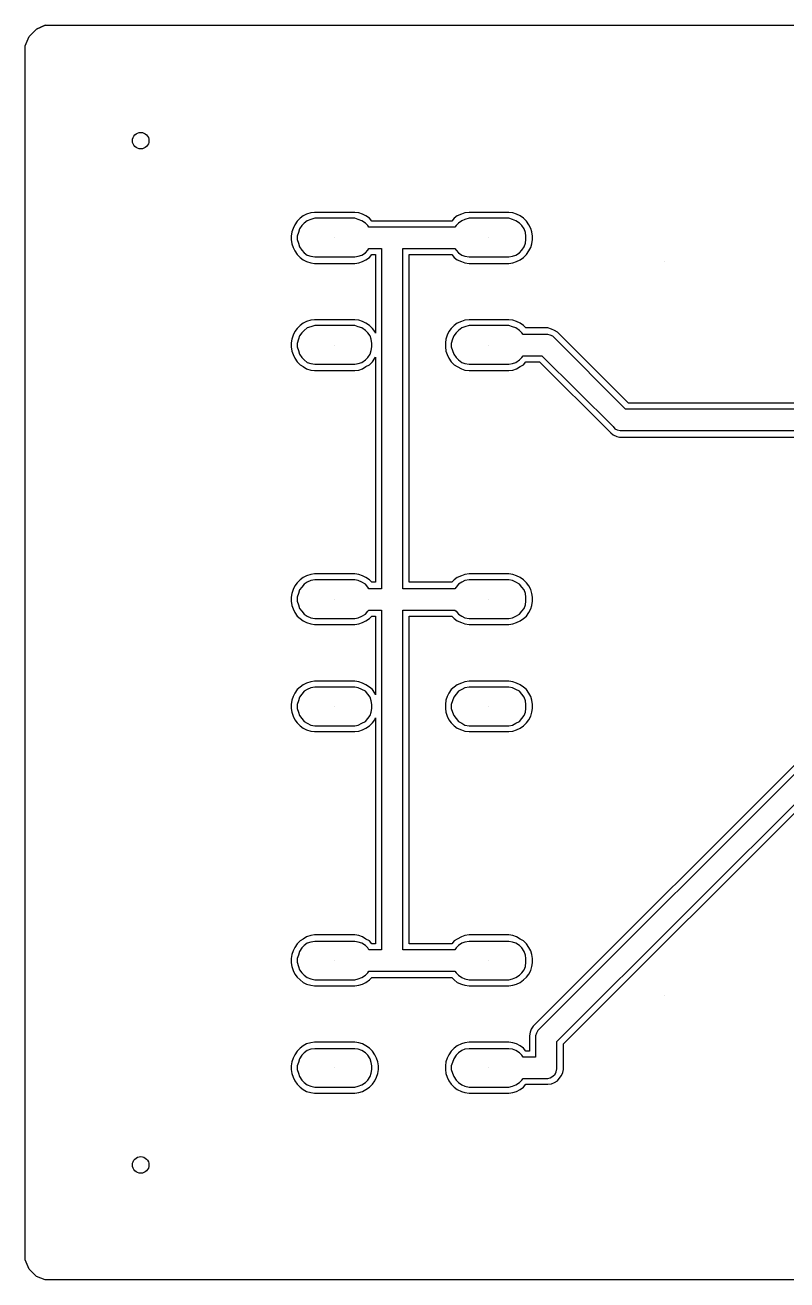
# Model space of a CAD drawing. Extents: x -4564 to 93, y -2074 to 43.
# Drawn here: x -4564 to -3279, y -2074 to 43 of the extents above; entities that cross this region are included whole.
import ezdxf

# ---------------------------------------------------------------- set-up
doc = ezdxf.new("R2010")
doc.units = 0
for name, color, linetype in [('10', 10, 'CONTINUOUS'), ('11', 11, 'CONTINUOUS'), ('3', 3, 'CONTINUOUS'), ('4', 4, 'CONTINUOUS'), ('5', 5, 'CONTINUOUS')]:
    doc.layers.add(name, color=color, linetype=linetype)

msp = doc.modelspace()

# ---------------------------------------------------------------- linework, layer by layer
at = {"layer": '10'}
for centre in [(-4369, -152), (-4369, -1880)]:
    msp.add_arc(centre, 14, 180, 540, dxfattribs=at)
at = {"layer": '11'}
for p, q in [((-4042, -316), (-4042, -316)), ((-3782, -316), (-3782, -316)), ((-4042, -497), (-4042, -497)), ((-3782, -497), (-3782, -497)), ((-4042, -926), (-4042, -926)), ((-3782, -926), (-3782, -926)), ((-4042, -1106), (-4042, -1106)), ((-3782, -1106), (-3782, -1106)), ((-4042, -1535), (-4042, -1535)), ((-3782, -1535), (-3782, -1535)), ((-4042, -1716), (-4042, -1716)), ((-3782, -1716), (-3782, -1716))]:
    msp.add_line(p, q, dxfattribs=at)
at = {"layer": '3'}
for p, q in [((-4545, 36), (-4530, 43)), ((-4545, 36), (-4530, 43)), ((-4530, 43), (-4545, 36)), ((-4530, 43), (59, 43)), ((-4564, 8), (-4557, 24)), ((-4557, 24), (-4545, 36)), ((-4545, 36), (-4545, 36)), ((-4564, -2040), (-4564, 8)), ((-4097, -295), (-4101, -301)), ((-4093, -291), (-4097, -295)), ((-4088, -287), (-4093, -291)), ((-4082, -285), (-4088, -287)), ((-4075, -283), (-4082, -285)), ((-4008, -283), (-4075, -283)), ((-4002, -285), (-4008, -283)), ((-3996, -287), (-4002, -285)), ((-3990, -291), (-3996, -287)), ((-3986, -295), (-3990, -291)), ((-3984, -298), (-3986, -295)), ((-3837, -295), (-3839, -298)), ((-3833, -291), (-3837, -295)), ((-3827, -287), (-3833, -291)), ((-3822, -285), (-3827, -287)), ((-3815, -283), (-3822, -285)), ((-3748, -283), (-3815, -283)), ((-3742, -285), (-3748, -283)), ((-3736, -287), (-3742, -285)), ((-3730, -291), (-3736, -287)), ((-3726, -295), (-3730, -291)), ((-3722, -301), (-3726, -295)), ((-4103, -307), (-4105, -313)), ((-4105, -313), (-4105, -319)), ((-4101, -301), (-4103, -307)), ((-3839, -298), (-3984, -298)), ((-3720, -307), (-3722, -301)), ((-3719, -313), (-3720, -307)), ((-3719, -319), (-3719, -313)), ((-4105, -319), (-4103, -325)), ((-4103, -325), (-4101, -331)), ((-4101, -331), (-4097, -337)), ((-4097, -337), (-4093, -341)), ((-3990, -341), (-3986, -337)), ((-3986, -337), (-3984, -334)), ((-3984, -334), (-3963, -334)), ((-3963, -334), (-3963, -908)), ((-3927, -908), (-3927, -334)), ((-3927, -334), (-3839, -334)), ((-3839, -334), (-3837, -337)), ((-3837, -337), (-3833, -341)), ((-3730, -341), (-3726, -337)), ((-3726, -337), (-3722, -331)), ((-3722, -331), (-3720, -325)), ((-3720, -325), (-3719, -319)), ((-4093, -341), (-4088, -345)), ((-4088, -345), (-4082, -347)), ((-4082, -347), (-4075, -348)), ((-4075, -348), (-4008, -348)), ((-4008, -348), (-4002, -347)), ((-4002, -347), (-3996, -345)), ((-3996, -345), (-3990, -341)), ((-3833, -341), (-3827, -345)), ((-3827, -345), (-3822, -347)), ((-3822, -347), (-3815, -348)), ((-3815, -348), (-3748, -348)), ((-3748, -348), (-3742, -347)), ((-3742, -347), (-3736, -345)), ((-3736, -345), (-3730, -341)), ((-4075, -464), (-4082, -466)), ((-4008, -464), (-4075, -464)), ((-4002, -466), (-4008, -464)), ((-3815, -464), (-3822, -466)), ((-3748, -464), (-3815, -464)), ((-3742, -466), (-3748, -464)), ((-4101, -481), (-4103, -487)), ((-4097, -476), (-4101, -481)), ((-4093, -472), (-4097, -476)), ((-4088, -468), (-4093, -472)), ((-4082, -466), (-4088, -468)), ((-3996, -468), (-4002, -466)), ((-3990, -472), (-3996, -468)), ((-3986, -476), (-3990, -472)), ((-3982, -481), (-3986, -476)), ((-3980, -487), (-3982, -481)), ((-3841, -481), (-3843, -487)), ((-3837, -476), (-3841, -481)), ((-3833, -472), (-3837, -476)), ((-3827, -468), (-3833, -472)), ((-3822, -466), (-3827, -468)), ((-3736, -468), (-3742, -466)), ((-3730, -472), (-3736, -468)), ((-3726, -476), (-3730, -472)), ((-3724, -479), (-3726, -476)), ((-3682, -479), (-3724, -479)), ((-3678, -480), (-3682, -479)), ((-3674, -482), (-3678, -480)), ((-3551, -605), (-3674, -482)), ((-4103, -487), (-4105, -494)), ((-4105, -494), (-4105, -500)), ((-4105, -500), (-4103, -506)), ((-4103, -506), (-4101, -512)), ((-3982, -512), (-3980, -506)), ((-3979, -494), (-3980, -487)), ((-3980, -506), (-3979, -500)), ((-3979, -500), (-3979, -494)), ((-3843, -487), (-3845, -494)), ((-3845, -494), (-3845, -500)), ((-3845, -500), (-3843, -506)), ((-3843, -506), (-3841, -512)), ((-4101, -512), (-4097, -518)), ((-4097, -518), (-4093, -522)), ((-4093, -522), (-4088, -526)), ((-4088, -526), (-4082, -528)), ((-4082, -528), (-4075, -529)), ((-4075, -529), (-4008, -529)), ((-4075, -529), (-4075, -529)), ((-4008, -529), (-4002, -528)), ((-4002, -528), (-3996, -526)), ((-3996, -526), (-3990, -522)), ((-3990, -522), (-3986, -518)), ((-3986, -518), (-3982, -512)), ((-3841, -512), (-3837, -518)), ((-3837, -518), (-3833, -522)), ((-3833, -522), (-3827, -526)), ((-3827, -526), (-3822, -528)), ((-3822, -528), (-3815, -529)), ((-3815, -529), (-3748, -529)), ((-3815, -529), (-3815, -529)), ((-3748, -529), (-3742, -528)), ((-3742, -528), (-3736, -526)), ((-3736, -526), (-3730, -522)), ((-3730, -522), (-3726, -518)), ((-3726, -518), (-3724, -515)), ((-3724, -515), (-3692, -515)), ((-3692, -515), (-3572, -634)), ((-2899, -605), (-3551, -605)), ((-3572, -634), (-3569, -638)), ((-3569, -638), (-3565, -640)), ((-3565, -640), (-3560, -641)), ((-3560, -641), (-2889, -641)), ((-2860, -815), (-3699, -1653)), ((-3667, -1672), (-2838, -844)), ((-4101, -910), (-4103, -916)), ((-4097, -905), (-4101, -910)), ((-4093, -900), (-4097, -905)), ((-4088, -897), (-4093, -900)), ((-4082, -894), (-4088, -897)), ((-4075, -893), (-4082, -894)), ((-4008, -893), (-4075, -893)), ((-4002, -894), (-4008, -893)), ((-3996, -897), (-4002, -894)), ((-3990, -900), (-3996, -897)), ((-3986, -905), (-3990, -900)), ((-3984, -908), (-3986, -905)), ((-3963, -908), (-3984, -908)), ((-3839, -908), (-3927, -908)), ((-3837, -905), (-3839, -908)), ((-3833, -900), (-3837, -905)), ((-3827, -897), (-3833, -900)), ((-3822, -894), (-3827, -897)), ((-3815, -893), (-3822, -894)), ((-3748, -893), (-3815, -893)), ((-3742, -894), (-3748, -893)), ((-3736, -897), (-3742, -894)), ((-3730, -900), (-3736, -897)), ((-3726, -905), (-3730, -900)), ((-3722, -910), (-3726, -905)), ((-3720, -916), (-3722, -910)), ((-4103, -916), (-4105, -922)), ((-4105, -922), (-4105, -929)), ((-4105, -929), (-4103, -935)), ((-3719, -922), (-3720, -916)), ((-3720, -935), (-3719, -929)), ((-3719, -929), (-3719, -922)), ((-4103, -935), (-4101, -941)), ((-4101, -941), (-4097, -946)), ((-4097, -946), (-4093, -951)), ((-4093, -951), (-4088, -954)), ((-3996, -954), (-3990, -951)), ((-3990, -951), (-3986, -946)), ((-3986, -946), (-3984, -944)), ((-3984, -944), (-3963, -944)), ((-3963, -944), (-3963, -1517)), ((-3927, -1517), (-3927, -944)), ((-3927, -944), (-3839, -944)), ((-3839, -944), (-3837, -946)), ((-3837, -946), (-3833, -951)), ((-3833, -951), (-3827, -954)), ((-3736, -954), (-3730, -951)), ((-3730, -951), (-3726, -946)), ((-3726, -946), (-3722, -941)), ((-3722, -941), (-3720, -935)), ((-4088, -954), (-4082, -957)), ((-4082, -957), (-4075, -958)), ((-4075, -958), (-4008, -958)), ((-4075, -958), (-4075, -958)), ((-4008, -958), (-4002, -957)), ((-4002, -957), (-3996, -954)), ((-3827, -954), (-3822, -957)), ((-3822, -957), (-3815, -958)), ((-3815, -958), (-3748, -958)), ((-3748, -958), (-3742, -957)), ((-3742, -957), (-3736, -954)), ((-4088, -1078), (-4093, -1081)), ((-4082, -1075), (-4088, -1078)), ((-4075, -1074), (-4082, -1075)), ((-4008, -1074), (-4075, -1074)), ((-4002, -1075), (-4008, -1074)), ((-3996, -1078), (-4002, -1075)), ((-3990, -1081), (-3996, -1078)), ((-3827, -1078), (-3833, -1081)), ((-3822, -1075), (-3827, -1078)), ((-3815, -1074), (-3822, -1075)), ((-3748, -1074), (-3815, -1074)), ((-3742, -1075), (-3748, -1074)), ((-3736, -1078), (-3742, -1075)), ((-3730, -1081), (-3736, -1078)), ((-4103, -1097), (-4105, -1103)), ((-4101, -1091), (-4103, -1097)), ((-4097, -1086), (-4101, -1091)), ((-4093, -1081), (-4097, -1086)), ((-3986, -1086), (-3990, -1081)), ((-3982, -1091), (-3986, -1086)), ((-3980, -1097), (-3982, -1091)), ((-3979, -1103), (-3980, -1097)), ((-3843, -1097), (-3845, -1103)), ((-3841, -1091), (-3843, -1097)), ((-3837, -1086), (-3841, -1091)), ((-3833, -1081), (-3837, -1086)), ((-3726, -1086), (-3730, -1081)), ((-3722, -1091), (-3726, -1086)), ((-3720, -1097), (-3722, -1091)), ((-3719, -1103), (-3720, -1097)), ((-4105, -1103), (-4105, -1110)), ((-4105, -1110), (-4103, -1116)), ((-4103, -1116), (-4101, -1122)), ((-4101, -1122), (-4097, -1127)), ((-3986, -1127), (-3982, -1122)), ((-3982, -1122), (-3980, -1116)), ((-3980, -1116), (-3979, -1110)), ((-3979, -1110), (-3979, -1103)), ((-3845, -1103), (-3845, -1110)), ((-3845, -1110), (-3843, -1116)), ((-3843, -1116), (-3841, -1122)), ((-3841, -1122), (-3837, -1127)), ((-3726, -1127), (-3722, -1122)), ((-3722, -1122), (-3720, -1116)), ((-3720, -1116), (-3719, -1110)), ((-3719, -1110), (-3719, -1103)), ((-4097, -1127), (-4093, -1132)), ((-4093, -1132), (-4088, -1135)), ((-4088, -1135), (-4082, -1138)), ((-4082, -1138), (-4075, -1139)), ((-4075, -1139), (-4008, -1139)), ((-4075, -1139), (-4075, -1139)), ((-4008, -1139), (-4002, -1138)), ((-4002, -1138), (-3996, -1135)), ((-3996, -1135), (-3990, -1132)), ((-3990, -1132), (-3986, -1127)), ((-3837, -1127), (-3833, -1132)), ((-3833, -1132), (-3827, -1135)), ((-3827, -1135), (-3822, -1138)), ((-3822, -1138), (-3815, -1139)), ((-3815, -1139), (-3748, -1139)), ((-3815, -1139), (-3815, -1139)), ((-3748, -1139), (-3742, -1138)), ((-3742, -1138), (-3736, -1135)), ((-3736, -1135), (-3730, -1132)), ((-3730, -1132), (-3726, -1127)), ((-4075, -1503), (-4082, -1504)), ((-4008, -1503), (-4075, -1503)), ((-4002, -1504), (-4008, -1503)), ((-3815, -1503), (-3822, -1504)), ((-3748, -1503), (-3815, -1503)), ((-3742, -1504), (-3748, -1503)), ((-4101, -1520), (-4103, -1526)), ((-4097, -1514), (-4101, -1520)), ((-4093, -1510), (-4097, -1514)), ((-4088, -1506), (-4093, -1510)), ((-4082, -1504), (-4088, -1506)), ((-3996, -1506), (-4002, -1504)), ((-3990, -1510), (-3996, -1506)), ((-3986, -1514), (-3990, -1510)), ((-3984, -1517), (-3986, -1514)), ((-3963, -1517), (-3984, -1517)), ((-3839, -1517), (-3927, -1517)), ((-3837, -1514), (-3839, -1517)), ((-3833, -1510), (-3837, -1514)), ((-3827, -1506), (-3833, -1510)), ((-3822, -1504), (-3827, -1506)), ((-3736, -1506), (-3742, -1504)), ((-3730, -1510), (-3736, -1506)), ((-3726, -1514), (-3730, -1510)), ((-3722, -1520), (-3726, -1514)), ((-3720, -1526), (-3722, -1520)), ((-4103, -1526), (-4105, -1532)), ((-4105, -1532), (-4105, -1538)), ((-4105, -1538), (-4103, -1545)), ((-4103, -1545), (-4101, -1551)), ((-3722, -1551), (-3720, -1545)), ((-3719, -1532), (-3720, -1526)), ((-3720, -1545), (-3719, -1538)), ((-3719, -1538), (-3719, -1532)), ((-4101, -1551), (-4097, -1556)), ((-4097, -1556), (-4093, -1560)), ((-4093, -1560), (-4088, -1564)), ((-4088, -1564), (-4082, -1566)), ((-4082, -1566), (-4075, -1568)), ((-4008, -1568), (-4002, -1566)), ((-4002, -1566), (-3996, -1564)), ((-3996, -1564), (-3990, -1560)), ((-3990, -1560), (-3986, -1556)), ((-3986, -1556), (-3984, -1553)), ((-3984, -1553), (-3839, -1553)), ((-3839, -1553), (-3837, -1556)), ((-3837, -1556), (-3833, -1560)), ((-3833, -1560), (-3827, -1564)), ((-3827, -1564), (-3822, -1566)), ((-3822, -1566), (-3815, -1568)), ((-3748, -1568), (-3742, -1566)), ((-3742, -1566), (-3736, -1564)), ((-3736, -1564), (-3730, -1560)), ((-3730, -1560), (-3726, -1556)), ((-3726, -1556), (-3722, -1551)), ((-4075, -1568), (-4008, -1568)), ((-3815, -1568), (-3748, -1568)), ((-3701, -1658), (-3703, -1662)), ((-3703, -1662), (-3703, -1698)), ((-3699, -1653), (-3701, -1658)), ((-3667, -1718), (-3667, -1672)), ((-4093, -1691), (-4097, -1695)), ((-4088, -1687), (-4093, -1691)), ((-4082, -1685), (-4088, -1687)), ((-4075, -1684), (-4082, -1685)), ((-4008, -1684), (-4075, -1684)), ((-4002, -1685), (-4008, -1684)), ((-3996, -1687), (-4002, -1685)), ((-3990, -1691), (-3996, -1687)), ((-3986, -1695), (-3990, -1691)), ((-3833, -1691), (-3837, -1695)), ((-3827, -1687), (-3833, -1691)), ((-3822, -1685), (-3827, -1687)), ((-3815, -1684), (-3822, -1685)), ((-3748, -1684), (-3815, -1684)), ((-3742, -1685), (-3748, -1684)), ((-3736, -1687), (-3742, -1685)), ((-3730, -1691), (-3736, -1687)), ((-3726, -1695), (-3730, -1691)), ((-4103, -1707), (-4105, -1713)), ((-4105, -1713), (-4105, -1719)), ((-4101, -1701), (-4103, -1707)), ((-4097, -1695), (-4101, -1701)), ((-3982, -1701), (-3986, -1695)), ((-3980, -1707), (-3982, -1701)), ((-3979, -1713), (-3980, -1707)), ((-3979, -1719), (-3979, -1713)), ((-3843, -1707), (-3845, -1713)), ((-3845, -1713), (-3845, -1719)), ((-3841, -1701), (-3843, -1707)), ((-3837, -1695), (-3841, -1701)), ((-3724, -1698), (-3726, -1695)), ((-3703, -1698), (-3724, -1698)), ((-4105, -1719), (-4103, -1725)), ((-4103, -1725), (-4101, -1731)), ((-4101, -1731), (-4097, -1737)), ((-3986, -1737), (-3982, -1731)), ((-3982, -1731), (-3980, -1725)), ((-3980, -1725), (-3979, -1719)), ((-3845, -1719), (-3843, -1725)), ((-3843, -1725), (-3841, -1731)), ((-3841, -1731), (-3837, -1737)), ((-3726, -1737), (-3724, -1734)), ((-3724, -1734), (-3682, -1734)), ((-3682, -1734), (-3678, -1733)), ((-3678, -1733), (-3674, -1730)), ((-3674, -1730), (-3670, -1727)), ((-3670, -1727), (-3668, -1723)), ((-3668, -1723), (-3667, -1718)), ((-4097, -1737), (-4093, -1741)), ((-4093, -1741), (-4088, -1745)), ((-4088, -1745), (-4082, -1747)), ((-4082, -1747), (-4075, -1749)), ((-4075, -1749), (-4008, -1749)), ((-4075, -1749), (-4075, -1749)), ((-4008, -1749), (-4002, -1747)), ((-4002, -1747), (-3996, -1745)), ((-3996, -1745), (-3990, -1741)), ((-3990, -1741), (-3986, -1737)), ((-3837, -1737), (-3833, -1741)), ((-3833, -1741), (-3827, -1745)), ((-3827, -1745), (-3822, -1747)), ((-3822, -1747), (-3815, -1749)), ((-3815, -1749), (-3748, -1749)), ((-3815, -1749), (-3815, -1749)), ((-3748, -1749), (-3742, -1747)), ((-3742, -1747), (-3736, -1745)), ((-3736, -1745), (-3730, -1741)), ((-3730, -1741), (-3726, -1737)), ((-4557, -2056), (-4564, -2040)), ((-4545, -2068), (-4557, -2056)), ((-4530, -2074), (-4545, -2068)), ((59, -2074), (-4530, -2074))]:
    msp.add_line(p, q, dxfattribs=at)
at = {"layer": '4'}
for p, q in [((-4545, 36), (-4530, 43)), ((-4545, 36), (-4530, 43)), ((-4530, 43), (-4545, 36)), ((-4530, 43), (59, 43)), ((-4564, 8), (-4557, 24)), ((-4557, 24), (-4545, 36)), ((-4545, 36), (-4545, 36)), ((-4564, -2040), (-4564, 8)), ((-4082, -274), (-4089, -276)), ((-4076, -273), (-4082, -274)), ((-4008, -273), (-4076, -273)), ((-4001, -274), (-4008, -273)), ((-3995, -276), (-4001, -274)), ((-3822, -274), (-3828, -276)), ((-3815, -273), (-3822, -274)), ((-3748, -273), (-3815, -273)), ((-3741, -274), (-3748, -273)), ((-3735, -276), (-3741, -274)), ((-4109, -294), (-4112, -300)), ((-4105, -288), (-4109, -294)), ((-4100, -283), (-4105, -288)), ((-4095, -279), (-4100, -283)), ((-4089, -276), (-4095, -279)), ((-3989, -279), (-3995, -276)), ((-3983, -283), (-3989, -279)), ((-3979, -288), (-3983, -283)), ((-3844, -288), (-3979, -288)), ((-3840, -283), (-3844, -288)), ((-3835, -279), (-3840, -283)), ((-3828, -276), (-3835, -279)), ((-3729, -279), (-3735, -276)), ((-3723, -283), (-3729, -279)), ((-3718, -288), (-3723, -283)), ((-3714, -294), (-3718, -288)), ((-3711, -300), (-3714, -294)), ((-4114, -306), (-4115, -313)), ((-4115, -313), (-4115, -319)), ((-4112, -300), (-4114, -306)), ((-3709, -306), (-3711, -300)), ((-3708, -313), (-3709, -306)), ((-3708, -319), (-3708, -313)), ((-4115, -319), (-4114, -326)), ((-4114, -326), (-4112, -332)), ((-4112, -332), (-4109, -338)), ((-4109, -338), (-4105, -344)), ((-3718, -344), (-3714, -338)), ((-3714, -338), (-3711, -332)), ((-3711, -332), (-3709, -326)), ((-3709, -326), (-3708, -319)), ((-4105, -344), (-4100, -349)), ((-4100, -349), (-4095, -353)), ((-4095, -353), (-4089, -356)), ((-4089, -356), (-4082, -358)), ((-4082, -358), (-4076, -359)), ((-4076, -359), (-4008, -359)), ((-4076, -359), (-4076, -359)), ((-4008, -359), (-4001, -358)), ((-4001, -358), (-3995, -356)), ((-3995, -356), (-3989, -353)), ((-3989, -353), (-3983, -349)), ((-3983, -349), (-3979, -344)), ((-3979, -344), (-3973, -344)), ((-3973, -344), (-3973, -477)), ((-3916, -897), (-3916, -344)), ((-3916, -344), (-3844, -344)), ((-3844, -344), (-3840, -349)), ((-3840, -349), (-3835, -353)), ((-3835, -353), (-3828, -356)), ((-3828, -356), (-3822, -358)), ((-3822, -358), (-3815, -359)), ((-3815, -359), (-3748, -359)), ((-3748, -359), (-3741, -358)), ((-3741, -358), (-3735, -356)), ((-3735, -356), (-3729, -353)), ((-3729, -353), (-3723, -349)), ((-3723, -349), (-3718, -344)), ((-4100, -464), (-4105, -469)), ((-4095, -460), (-4100, -464)), ((-4089, -457), (-4095, -460)), ((-4082, -455), (-4089, -457)), ((-4076, -454), (-4082, -455)), ((-4008, -454), (-4076, -454)), ((-4001, -455), (-4008, -454)), ((-3995, -457), (-4001, -455)), ((-3989, -460), (-3995, -457)), ((-3983, -464), (-3989, -460)), ((-3978, -469), (-3983, -464)), ((-3840, -464), (-3845, -469)), ((-3835, -460), (-3840, -464)), ((-3828, -457), (-3835, -460)), ((-3822, -455), (-3828, -457)), ((-3815, -454), (-3822, -455)), ((-3748, -454), (-3815, -454)), ((-3741, -455), (-3748, -454)), ((-3735, -457), (-3741, -455)), ((-3729, -460), (-3735, -457)), ((-3723, -464), (-3729, -460)), ((-3719, -468), (-3723, -464)), ((-4112, -480), (-4114, -487)), ((-4109, -474), (-4112, -480)), ((-4105, -469), (-4109, -474)), ((-3974, -474), (-3978, -469)), ((-3973, -477), (-3974, -474)), ((-3852, -480), (-3854, -487)), ((-3849, -474), (-3852, -480)), ((-3845, -469), (-3849, -474)), ((-3682, -468), (-3719, -468)), ((-3676, -470), (-3682, -468)), ((-3671, -472), (-3676, -470)), ((-3666, -475), (-3671, -472)), ((-3546, -595), (-3666, -475)), ((-4114, -487), (-4115, -493)), ((-4115, -493), (-4115, -500)), ((-4115, -500), (-4114, -507)), ((-4114, -507), (-4112, -513)), ((-3854, -487), (-3855, -493)), ((-3855, -493), (-3855, -500)), ((-3855, -500), (-3854, -507)), ((-3854, -507), (-3852, -513)), ((-4112, -513), (-4109, -519)), ((-4109, -519), (-4105, -525)), ((-4105, -525), (-4100, -530)), ((-3983, -530), (-3978, -525)), ((-3978, -525), (-3974, -519)), ((-3974, -519), (-3973, -517)), ((-3973, -517), (-3973, -897)), ((-3852, -513), (-3849, -519)), ((-3849, -519), (-3845, -525)), ((-3845, -525), (-3840, -530)), ((-3723, -530), (-3719, -525)), ((-3719, -525), (-3696, -525)), ((-3696, -525), (-3580, -641)), ((-4100, -530), (-4095, -533)), ((-4095, -533), (-4089, -537)), ((-4089, -537), (-4082, -539)), ((-4082, -539), (-4076, -540)), ((-4076, -540), (-4008, -540)), ((-4008, -540), (-4001, -539)), ((-4001, -539), (-3995, -537)), ((-3995, -537), (-3989, -533)), ((-3989, -533), (-3983, -530)), ((-3840, -530), (-3835, -533)), ((-3835, -533), (-3828, -537)), ((-3828, -537), (-3822, -539)), ((-3822, -539), (-3815, -540)), ((-3815, -540), (-3748, -540)), ((-3748, -540), (-3741, -539)), ((-3741, -539), (-3735, -537)), ((-3735, -537), (-3729, -533)), ((-3729, -533), (-3723, -530)), ((-3222, -595), (-3546, -595)), ((-3580, -641), (-3576, -645)), ((-3576, -645), (-3572, -648)), ((-3572, -648), (-3566, -651)), ((-3566, -651), (-3561, -652)), ((-3561, -652), (-2889, -652)), ((-2868, -807), (-3707, -1646)), ((-3656, -1676), (-2834, -854)), ((-4095, -889), (-4100, -893)), ((-4089, -886), (-4095, -889)), ((-4082, -884), (-4089, -886)), ((-4076, -883), (-4082, -884)), ((-4008, -883), (-4076, -883)), ((-4001, -884), (-4008, -883)), ((-3995, -886), (-4001, -884)), ((-3989, -889), (-3995, -886)), ((-3983, -893), (-3989, -889)), ((-3835, -889), (-3840, -893)), ((-3828, -886), (-3835, -889)), ((-3822, -884), (-3828, -886)), ((-3815, -883), (-3822, -884)), ((-3748, -883), (-3815, -883)), ((-3741, -884), (-3748, -883)), ((-3735, -886), (-3741, -884)), ((-3729, -889), (-3735, -886)), ((-3723, -893), (-3729, -889)), ((-4112, -909), (-4114, -916)), ((-4109, -903), (-4112, -909)), ((-4105, -898), (-4109, -903)), ((-4100, -893), (-4105, -898)), ((-3979, -897), (-3983, -893)), ((-3973, -897), (-3979, -897)), ((-3844, -897), (-3916, -897)), ((-3840, -893), (-3844, -897)), ((-3718, -898), (-3723, -893)), ((-3714, -903), (-3718, -898)), ((-3711, -909), (-3714, -903)), ((-3709, -916), (-3711, -909)), ((-4114, -916), (-4115, -922)), ((-4115, -922), (-4115, -929)), ((-4115, -929), (-4114, -936)), ((-3708, -922), (-3709, -916)), ((-3709, -936), (-3708, -929)), ((-3708, -929), (-3708, -922)), ((-4114, -936), (-4112, -942)), ((-4112, -942), (-4109, -948)), ((-4109, -948), (-4105, -954)), ((-3718, -954), (-3714, -948)), ((-3714, -948), (-3711, -942)), ((-3711, -942), (-3709, -936)), ((-4105, -954), (-4100, -958)), ((-4100, -958), (-4095, -962)), ((-4095, -962), (-4089, -965)), ((-4089, -965), (-4082, -967)), ((-4082, -967), (-4076, -968)), ((-4076, -968), (-4008, -968)), ((-4008, -968), (-4001, -967)), ((-4001, -967), (-3995, -965)), ((-3995, -965), (-3989, -962)), ((-3989, -962), (-3983, -958)), ((-3983, -958), (-3979, -954)), ((-3979, -954), (-3973, -954)), ((-3973, -954), (-3973, -1087)), ((-3916, -1507), (-3916, -954)), ((-3916, -954), (-3844, -954)), ((-3844, -954), (-3840, -958)), ((-3840, -958), (-3835, -962)), ((-3835, -962), (-3828, -965)), ((-3828, -965), (-3822, -967)), ((-3822, -967), (-3815, -968)), ((-3815, -968), (-3748, -968)), ((-3748, -968), (-3741, -967)), ((-3741, -967), (-3735, -965)), ((-3735, -965), (-3729, -962)), ((-3729, -962), (-3723, -958)), ((-3723, -958), (-3718, -954)), ((-4105, -1078), (-4109, -1084)), ((-4100, -1074), (-4105, -1078)), ((-4095, -1070), (-4100, -1074)), ((-4089, -1067), (-4095, -1070)), ((-4082, -1065), (-4089, -1067)), ((-4076, -1064), (-4082, -1065)), ((-4008, -1064), (-4076, -1064)), ((-4001, -1065), (-4008, -1064)), ((-3995, -1067), (-4001, -1065)), ((-3989, -1070), (-3995, -1067)), ((-3983, -1074), (-3989, -1070)), ((-3978, -1078), (-3983, -1074)), ((-3974, -1084), (-3978, -1078)), ((-3845, -1078), (-3849, -1084)), ((-3840, -1074), (-3845, -1078)), ((-3835, -1070), (-3840, -1074)), ((-3828, -1067), (-3835, -1070)), ((-3822, -1065), (-3828, -1067)), ((-3815, -1064), (-3822, -1065)), ((-3748, -1064), (-3815, -1064)), ((-3741, -1065), (-3748, -1064)), ((-3735, -1067), (-3741, -1065)), ((-3729, -1070), (-3735, -1067)), ((-3723, -1074), (-3729, -1070)), ((-3718, -1078), (-3723, -1074)), ((-3714, -1084), (-3718, -1078)), ((-4114, -1096), (-4115, -1103)), ((-4112, -1090), (-4114, -1096)), ((-4109, -1084), (-4112, -1090)), ((-3973, -1087), (-3974, -1084)), ((-3854, -1096), (-3855, -1103)), ((-3852, -1090), (-3854, -1096)), ((-3849, -1084), (-3852, -1090)), ((-3711, -1090), (-3714, -1084)), ((-3709, -1096), (-3711, -1090)), ((-3708, -1103), (-3709, -1096)), ((-4115, -1103), (-4115, -1110)), ((-4115, -1110), (-4114, -1116)), ((-4114, -1116), (-4112, -1123)), ((-3855, -1103), (-3855, -1110)), ((-3855, -1110), (-3854, -1116)), ((-3854, -1116), (-3852, -1123)), ((-3711, -1123), (-3709, -1116)), ((-3709, -1116), (-3708, -1110)), ((-3708, -1110), (-3708, -1103)), ((-4112, -1123), (-4109, -1129)), ((-4109, -1129), (-4105, -1134)), ((-4105, -1134), (-4100, -1139)), ((-4100, -1139), (-4095, -1143)), ((-4095, -1143), (-4089, -1146)), ((-3995, -1146), (-3989, -1143)), ((-3989, -1143), (-3983, -1139)), ((-3983, -1139), (-3978, -1134)), ((-3978, -1134), (-3974, -1129)), ((-3974, -1129), (-3973, -1126)), ((-3973, -1126), (-3973, -1507)), ((-3852, -1123), (-3849, -1129)), ((-3849, -1129), (-3845, -1134)), ((-3845, -1134), (-3840, -1139)), ((-3840, -1139), (-3835, -1143)), ((-3835, -1143), (-3828, -1146)), ((-3735, -1146), (-3729, -1143)), ((-3729, -1143), (-3723, -1139)), ((-3723, -1139), (-3718, -1134)), ((-3718, -1134), (-3714, -1129)), ((-3714, -1129), (-3711, -1123)), ((-4089, -1146), (-4082, -1148)), ((-4082, -1148), (-4076, -1149)), ((-4076, -1149), (-4008, -1149)), ((-4008, -1149), (-4001, -1148)), ((-4001, -1148), (-3995, -1146)), ((-3828, -1146), (-3822, -1148)), ((-3822, -1148), (-3815, -1149)), ((-3815, -1149), (-3748, -1149)), ((-3815, -1149), (-3815, -1149)), ((-3748, -1149), (-3741, -1148)), ((-3741, -1148), (-3735, -1146)), ((-4100, -1502), (-4105, -1507)), ((-4095, -1499), (-4100, -1502)), ((-4089, -1495), (-4095, -1499)), ((-4082, -1493), (-4089, -1495)), ((-4076, -1492), (-4082, -1493)), ((-4008, -1492), (-4076, -1492)), ((-4001, -1493), (-4008, -1492)), ((-3995, -1495), (-4001, -1493)), ((-3989, -1499), (-3995, -1495)), ((-3983, -1502), (-3989, -1499)), ((-3979, -1507), (-3983, -1502)), ((-3840, -1502), (-3844, -1507)), ((-3835, -1499), (-3840, -1502)), ((-3828, -1495), (-3835, -1499)), ((-3822, -1493), (-3828, -1495)), ((-3815, -1492), (-3822, -1493)), ((-3748, -1492), (-3815, -1492)), ((-3741, -1493), (-3748, -1492)), ((-3735, -1495), (-3741, -1493)), ((-3729, -1499), (-3735, -1495)), ((-3723, -1502), (-3729, -1499)), ((-3718, -1507), (-3723, -1502)), ((-4112, -1519), (-4114, -1525)), ((-4109, -1513), (-4112, -1519)), ((-4105, -1507), (-4109, -1513)), ((-3973, -1507), (-3979, -1507)), ((-3844, -1507), (-3916, -1507)), ((-3714, -1513), (-3718, -1507)), ((-3711, -1519), (-3714, -1513)), ((-3709, -1525), (-3711, -1519)), ((-4114, -1525), (-4115, -1532)), ((-4115, -1532), (-4115, -1539)), ((-4115, -1539), (-4114, -1545)), ((-4114, -1545), (-4112, -1552)), ((-3711, -1552), (-3709, -1545)), ((-3708, -1532), (-3709, -1525)), ((-3709, -1545), (-3708, -1539)), ((-3708, -1539), (-3708, -1532)), ((-4112, -1552), (-4109, -1558)), ((-4109, -1558), (-4105, -1563)), ((-4105, -1563), (-4100, -1568)), ((-3983, -1568), (-3979, -1564)), ((-3979, -1564), (-3844, -1564)), ((-3844, -1564), (-3840, -1568)), ((-3723, -1568), (-3718, -1563)), ((-3718, -1563), (-3714, -1558)), ((-3714, -1558), (-3711, -1552)), ((-4100, -1568), (-4095, -1572)), ((-4095, -1572), (-4089, -1575)), ((-4089, -1575), (-4082, -1577)), ((-4082, -1577), (-4076, -1578)), ((-4076, -1578), (-4008, -1578)), ((-4008, -1578), (-4001, -1577)), ((-4001, -1577), (-3995, -1575)), ((-3995, -1575), (-3989, -1572)), ((-3989, -1572), (-3983, -1568)), ((-3840, -1568), (-3835, -1572)), ((-3835, -1572), (-3828, -1575)), ((-3828, -1575), (-3822, -1577)), ((-3822, -1577), (-3815, -1578)), ((-3815, -1578), (-3748, -1578)), ((-3748, -1578), (-3741, -1577)), ((-3741, -1577), (-3735, -1575)), ((-3735, -1575), (-3729, -1572)), ((-3729, -1572), (-3723, -1568)), ((-3710, -1651), (-3712, -1656)), ((-3707, -1646), (-3710, -1651)), ((-3712, -1656), (-3713, -1662)), ((-3713, -1662), (-3713, -1688)), ((-4105, -1688), (-4109, -1694)), ((-4100, -1683), (-4105, -1688)), ((-4095, -1679), (-4100, -1683)), ((-4089, -1676), (-4095, -1679)), ((-4082, -1674), (-4089, -1676)), ((-4076, -1673), (-4082, -1674)), ((-4008, -1673), (-4076, -1673)), ((-4001, -1674), (-4008, -1673)), ((-3995, -1676), (-4001, -1674)), ((-3989, -1679), (-3995, -1676)), ((-3983, -1683), (-3989, -1679)), ((-3978, -1688), (-3983, -1683)), ((-3974, -1694), (-3978, -1688)), ((-3845, -1688), (-3849, -1694)), ((-3840, -1683), (-3845, -1688)), ((-3835, -1679), (-3840, -1683)), ((-3828, -1676), (-3835, -1679)), ((-3822, -1674), (-3828, -1676)), ((-3815, -1673), (-3822, -1674)), ((-3748, -1673), (-3815, -1673)), ((-3741, -1674), (-3748, -1673)), ((-3735, -1676), (-3741, -1674)), ((-3729, -1679), (-3735, -1676)), ((-3723, -1683), (-3729, -1679)), ((-3719, -1688), (-3723, -1683)), ((-3713, -1688), (-3719, -1688)), ((-3656, -1719), (-3656, -1676)), ((-4114, -1706), (-4115, -1713)), ((-4115, -1713), (-4115, -1719)), ((-4112, -1700), (-4114, -1706)), ((-4109, -1694), (-4112, -1700)), ((-3971, -1700), (-3974, -1694)), ((-3969, -1706), (-3971, -1700)), ((-3968, -1713), (-3969, -1706)), ((-3968, -1719), (-3968, -1713)), ((-3854, -1706), (-3855, -1713)), ((-3855, -1713), (-3855, -1719)), ((-3852, -1700), (-3854, -1706)), ((-3849, -1694), (-3852, -1700)), ((-4115, -1719), (-4114, -1726)), ((-4114, -1726), (-4112, -1732)), ((-4112, -1732), (-4109, -1738)), ((-3974, -1738), (-3971, -1732)), ((-3971, -1732), (-3969, -1726)), ((-3969, -1726), (-3968, -1719)), ((-3855, -1719), (-3854, -1726)), ((-3854, -1726), (-3852, -1732)), ((-3852, -1732), (-3849, -1738)), ((-3666, -1738), (-3663, -1734)), ((-3663, -1734), (-3659, -1729)), ((-3659, -1729), (-3657, -1724)), ((-3657, -1724), (-3656, -1719)), ((-4109, -1738), (-4105, -1744)), ((-4105, -1744), (-4100, -1749)), ((-4100, -1749), (-4095, -1753)), ((-4095, -1753), (-4089, -1756)), ((-4089, -1756), (-4082, -1758)), ((-4001, -1758), (-3995, -1756)), ((-3995, -1756), (-3989, -1753)), ((-3989, -1753), (-3983, -1749)), ((-3983, -1749), (-3978, -1744)), ((-3978, -1744), (-3974, -1738)), ((-3849, -1738), (-3845, -1744)), ((-3845, -1744), (-3840, -1749)), ((-3840, -1749), (-3835, -1753)), ((-3835, -1753), (-3828, -1756)), ((-3828, -1756), (-3822, -1758)), ((-3741, -1758), (-3735, -1756)), ((-3735, -1756), (-3729, -1753)), ((-3729, -1753), (-3723, -1749)), ((-3723, -1749), (-3719, -1744)), ((-3719, -1744), (-3682, -1744)), ((-3682, -1744), (-3676, -1743)), ((-3676, -1743), (-3671, -1741)), ((-3671, -1741), (-3666, -1738)), ((-4082, -1758), (-4076, -1759)), ((-4076, -1759), (-4008, -1759)), ((-4076, -1759), (-4076, -1759)), ((-4008, -1759), (-4001, -1758)), ((-3822, -1758), (-3815, -1759)), ((-3815, -1759), (-3748, -1759)), ((-3748, -1759), (-3741, -1758)), ((-4557, -2056), (-4564, -2040)), ((-4545, -2068), (-4557, -2056)), ((-4530, -2074), (-4545, -2068)), ((59, -2074), (-4530, -2074))]:
    msp.add_line(p, q, dxfattribs=at)
at = {"layer": '5'}
for p, q in [((-3485, -356), (-3485, -356)), ((-3485, -1595), (-3485, -1595))]:
    msp.add_line(p, q, dxfattribs=at)

doc.saveas('drawing.dxf')
